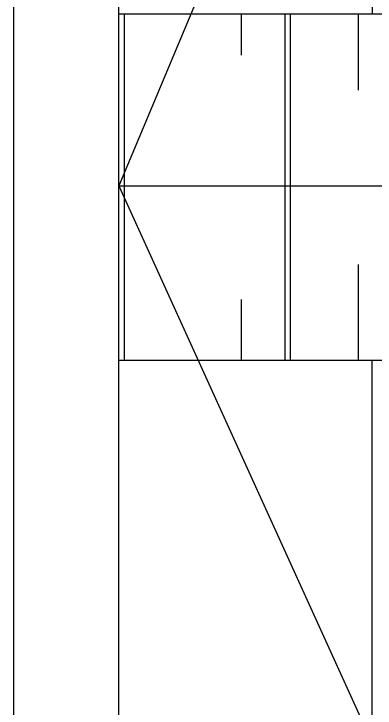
# Model space of a CAD drawing. Header units: inches. Extents: x 8.4 to 50.9, y 14.4 to 39.2.
# Drawn here: x 8.9984 to 9.2051, y 25.3516 to 25.7495 of the extents above; entities that cross this region are included whole.
import ezdxf

# ---------------------------------------------------------------- set-up
doc = ezdxf.new("R2010")
doc.units = ezdxf.units.IN
doc.header["$MEASUREMENT"] = 0
doc.layers.add('02', color=2, linetype='Continuous')
doc.layers.add('1', color=1, linetype='Continuous')

msp = doc.modelspace()

# ---------------------------------------------------------------- linework, layer by layer
at = {"layer": '02'}
for p, q in [((8.9984, 24.451), (8.9984, 26.911)), ((9.0584, 24.451), (9.0584, 26.851)), ((9.2034, 26.851), (9.2034, 25.7495)), ((9.0584, 25.7495), (9.5584, 25.7495)), ((9.06173, 25.65895), (9.06173, 25.7495)), ((9.12873, 25.72581), (9.12873, 25.7495)), ((9.15373, 25.651), (9.15373, 25.7495)), ((9.15673, 25.651), (9.15673, 25.7495)), ((9.19573, 25.70581), (9.19573, 25.7495)), ((9.06173, 25.651), (9.06173, 25.65895)), ((9.0584, 25.651), (9.5584, 25.651)), ((9.06173, 25.64368), (9.06173, 25.651)), ((9.15373, 25.551), (9.15373, 25.651)), ((9.15673, 25.551), (9.15673, 25.651)), ((9.06173, 25.551), (9.06173, 25.64368)), ((9.19573, 25.551), (9.19573, 25.60581)), ((9.12873, 25.551), (9.12873, 25.58581)), ((9.0584, 25.551), (9.5584, 25.551)), ((9.2034, 24.551), (9.2034, 25.551))]:
    msp.add_line(p, q, dxfattribs=at)
at = {"layer": '1'}
for p, q in [((9.5614, 26.851), (9.0584, 25.651)), ((9.0584, 25.651), (9.5584, 24.551))]:
    msp.add_line(p, q, dxfattribs=at)

doc.saveas('drawing.dxf')
